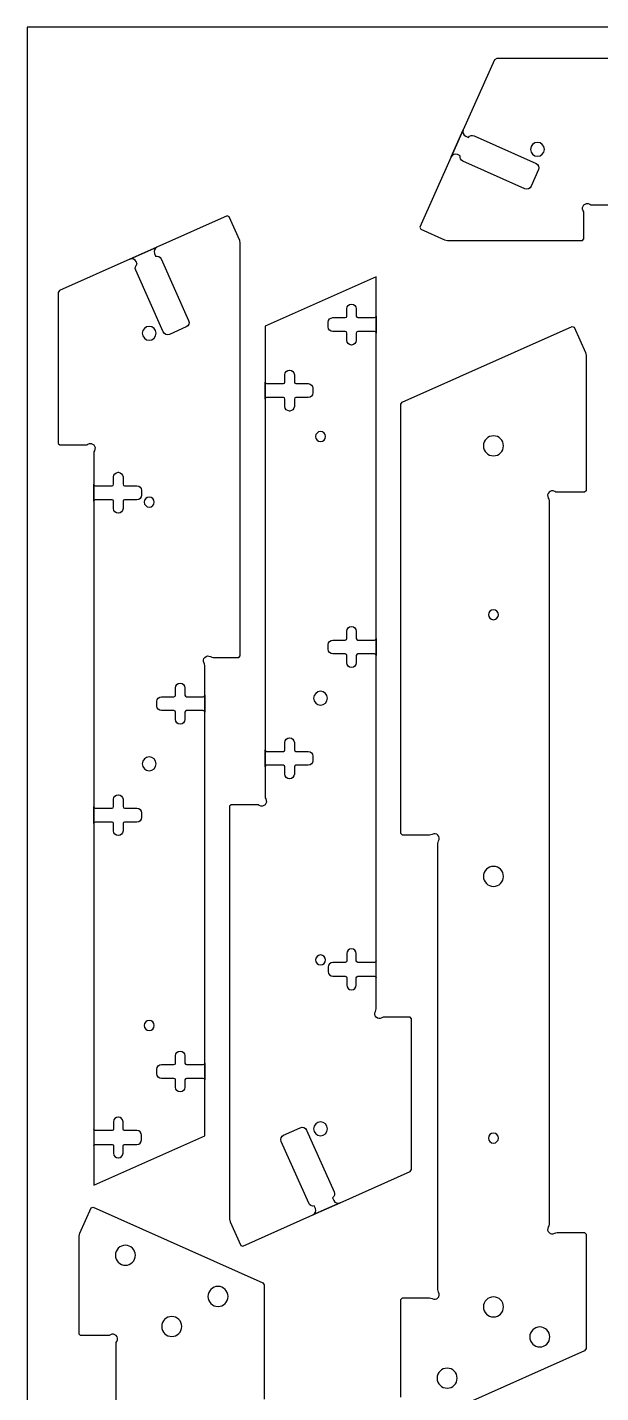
# Model space of a CAD drawing. Extents: x 150 to 6088, y 37 to 2750.
# Drawn here: x 1700 to 2071, y 1815 to 2700 of the extents above; entities that cross this region are included whole.
import ezdxf

# ---------------------------------------------------------------- set-up
doc = ezdxf.new("R2010")
doc.units = 0
for name, color, linetype in [('00_Layout', 7, 'CONTINUOUS'), ('02_Counture_outer_24_mm', 7, 'CONTINUOUS'), ('02_Drill_24_mm', 7, 'CONTINUOUS'), ('02_Drill_9_mm', 7, 'CONTINUOUS'), ('02_Drill_milling_24_mm', 7, 'CONTINUOUS'), ('02_Pocket_18_mm', 7, 'CONTINUOUS'), ('02_Pocket_20_mm', 7, 'CONTINUOUS')]:
    doc.layers.add(name, color=color, linetype=linetype)

msp = doc.modelspace()

# ---------------------------------------------------------------- linework, layer by layer
at = {"layer": '00_Layout', "color": 7}
for p, q in [((2949.993509, 2699.994087), (1699.996239, 2699.994087)), ((1699.996239, 2699.994087), (1699.996239, 200.007103))]:
    msp.add_line(p, q, dxfattribs=at)
at = {"layer": '02_Counture_outer_24_mm', "color": 5}
for p, q in [((2002.689608, 2678.949032), (1982.433152, 2633.454026)), ((2004.097188, 2679.861842), (2002.689608, 2678.949032)), ((2281.864105, 2679.861842), (2004.097188, 2679.861842)), ((1982.433152, 2633.454026), (1974.625314, 2615.912189)), ((1974.625314, 2615.912189), (1954.368885, 2570.417184)), ((2065.904249, 2584.862821), (2085.56976, 2584.863403)), ((1829.426953, 2577.722314), (1783.929302, 2557.465866)), ((1830.747221, 2577.216961), (1829.426953, 2577.722314)), ((1837.573456, 2561.879107), (1830.747221, 2577.216961)), ((2060.569732, 2562.863354), (2060.569864, 2579.527113)), ((1954.368885, 2570.417184), (1954.876884, 2569.096916)), ((1954.876884, 2569.096916), (1970.212074, 2562.268043)), ((1837.980914, 2559.966173), (1837.573456, 2561.879107)), ((1837.980914, 2292.523267), (1837.980914, 2559.966173)), ((1970.212074, 2562.268043), (1972.125007, 2561.863232)), ((1972.125007, 2561.863232), (2059.569609, 2561.863232)), ((2059.569609, 2561.863232), (2060.569732, 2562.863354)), ((1766.390111, 2549.658029), (1720.895106, 2529.401565)), ((1783.929302, 2557.465866), (1766.390111, 2549.658029)), ((1925.981404, 2538.262952), (1853.980233, 2506.208743)), ((1925.981404, 2512.765104), (1925.981404, 2538.262952)), ((1720.895106, 2529.401565), (1719.982295, 2527.993985)), ((1719.982295, 2527.993985), (1719.982295, 2430.225364)), ((1853.980233, 2506.208743), (1853.980233, 2469.966197)), ((1925.981404, 2501.763753), (1925.981404, 2512.765104)), ((1942.89274, 2457.06919), (2052.932683, 2506.061979)), ((2052.932683, 2506.061979), (2054.252951, 2505.55398)), ((2054.252951, 2505.55398), (2061.573956, 2489.110162)), ((1925.981404, 2303.763246), (1925.981404, 2501.763753)), ((2061.573956, 2489.110162), (2061.978767, 2487.197228)), ((2061.978767, 2487.197228), (2061.978767, 2399.540961)), ((1853.980233, 2469.966197), (1853.980233, 2458.967492)), ((1853.980233, 2458.967492), (1853.980233, 2231.521569)), ((1941.979929, 2455.661609), (1942.89274, 2457.06919)), ((1941.979929, 2177.243819), (1941.979929, 2455.661609)), ((1719.982295, 2430.225364), (1720.982418, 2429.227887)), ((1720.982418, 2429.227887), (1737.646105, 2429.227887)), ((1742.981945, 2423.892099), (1742.981945, 2403.728009)), ((1742.981945, 2403.728009), (1742.981945, 2392.726658)), ((2061.978767, 2399.540961), (2060.98129, 2398.540838)), ((1742.981945, 2392.726658), (1742.981945, 2194.728797)), ((2037.980317, 2393.205897), (2037.980317, 1923.878417)), ((2060.98129, 2398.540838), (2043.315099, 2398.540838)), ((1925.981404, 2292.76454), (1925.981404, 2303.763246)), ((1925.981404, 2094.764033), (1925.981404, 2292.76454)), ((1814.980206, 2266.970473), (1814.980206, 2286.189579)), ((1820.314591, 2291.524018), (1836.980791, 2291.523144)), ((1836.980791, 2291.523144), (1837.980914, 2292.523267)), ((1814.980206, 2255.971768), (1814.980206, 2266.970473)), ((1814.980206, 2028.525845), (1814.980206, 2255.971768)), ((1853.980233, 2231.521569), (1853.980233, 2220.520218)), ((1853.980233, 2220.520218), (1853.980233, 2201.303202)), ((1831.980177, 2195.966938), (1830.980054, 2194.966815)), ((1848.646245, 2195.966938), (1831.980177, 2195.966938)), ((1854.427246, 2199.713668), (1854.427643, 2199.713165)), ((1742.981945, 2194.728797), (1742.981945, 2183.727446)), ((1830.980054, 2194.966815), (1830.980054, 1927.523917)), ((1742.981945, 2183.727446), (1742.981945, 1985.726938)), ((1942.980052, 2176.243696), (1941.979929, 2177.243819)), ((1960.64582, 2176.243696), (1942.980052, 2176.243696)), ((1962.234507, 2176.690999), (1962.234507, 2176.690999)), ((1965.980999, 1881.582296), (1965.980999, 2170.910898)), ((1925.981404, 2083.765328), (1925.981404, 2094.764033)), ((1925.981272, 2063.599333), (1925.981404, 2083.765328)), ((1947.98146, 2058.264842), (1931.315657, 2058.264895)), ((1948.981583, 2057.264719), (1947.98146, 2058.264842)), ((1948.981583, 1959.496098), (1948.981583, 2057.264719)), ((1814.980206, 2017.524494), (1814.980206, 2028.525845)), ((1814.980206, 1981.284594), (1814.980206, 2017.524494)), ((1742.981945, 1985.726938), (1742.981945, 1974.728233)), ((1742.981945, 1949.227747), (1814.980206, 1981.284594)), ((1742.981945, 1974.728233), (1742.981945, 1949.227747)), ((1902.571121, 1937.834708), (1948.068773, 1958.088518)), ((1948.068773, 1958.088518), (1948.981583, 1959.496098)), ((1733.941682, 1918.148718), (1741.262687, 1934.592537)), ((1741.262687, 1934.592537), (1742.582955, 1935.09789)), ((1742.582955, 1935.09789), (1852.622924, 1886.105101)), ((1839.53666, 1909.767769), (1885.03193, 1930.024225)), ((1885.03193, 1930.024225), (1902.571121, 1937.834708)), ((1830.980054, 1927.523917), (1831.387512, 1925.610984)), ((1831.387512, 1925.610984), (1838.216393, 1910.275767)), ((1733.53687, 1916.233139), (1733.941682, 1918.148718)), ((1733.53687, 1852.817944), (1733.53687, 1916.233139)), ((2043.315099, 1918.543635), (2060.98129, 1918.543635)), ((2060.98129, 1918.543635), (2061.978767, 1917.543062)), ((2061.978767, 1917.543062), (2061.978767, 1843.36464)), ((1838.216393, 1910.275767), (1839.53666, 1909.767769)), ((1852.622924, 1886.105101), (1853.535734, 1884.700166)), ((1853.535734, 1884.700166), (1853.535734, 1810.519098)), ((1941.979929, 1875.246862), (1942.980052, 1876.247435)), ((1941.979929, 1811.829021), (1941.979929, 1875.246862)), ((1942.980052, 1876.247435), (1960.646217, 1876.247435)), ((1734.536993, 1851.817821), (1733.53687, 1852.817944)), ((1752.20067, 1851.817821), (1734.536993, 1851.817821)), ((1757.535055, 1377.152119), (1757.535055, 1846.482086)), ((2061.065957, 1841.957509), (1951.02866, 1792.96472)), ((2061.978767, 1843.36464), (2061.065957, 1841.957509))]:
    msp.add_line(p, q, dxfattribs=at)
for points in [[(2060.123381, 2581.116488), (2058.456245, 2583.847905), (2061.584248, 2586.975953), (2064.315694, 2585.308881)], [(2064.315694, 2585.308881), (2064.794272, 2585.016771), (2065.344101, 2584.862228), (2065.904249, 2584.862821)], [(2060.569864, 2579.527113), (2060.569996, 2580.088115), (2060.41548, 2580.637926), (2060.123381, 2581.116488)], [(1737.646105, 2429.227887), (1738.207126, 2429.227887), (1738.757061, 2429.381768), (1739.235718, 2429.67392)], [(1739.235718, 2429.67392), (1741.967165, 2431.341004), (1745.095168, 2428.212947), (1743.428032, 2425.481527)], [(1743.428032, 2425.481527), (1743.135906, 2425.002924), (1742.98139, 2424.453068), (1742.981945, 2423.892099)], [(2041.726015, 2398.98748), (2038.994569, 2400.654563), (2035.866566, 2397.526507), (2037.533702, 2394.795087)], [(2043.315099, 2398.540838), (2042.754422, 2398.540838), (2042.204593, 2398.695381), (2041.726015, 2398.98748)], [(2037.533702, 2394.795087), (2037.825827, 2394.316483), (2037.980344, 2393.766601), (2037.980317, 2393.205897)], [(1814.533854, 2287.778558), (1812.866718, 2290.509978), (1815.994722, 2293.638034), (1818.726168, 2291.970951)], [(1814.980206, 2286.189579), (1814.980206, 2286.750098), (1814.82598, 2287.299954), (1814.533854, 2287.778558)], [(1818.726168, 2291.970951), (1819.204745, 2291.678825), (1819.754575, 2291.524282), (1820.314591, 2291.524018)], [(1850.235329, 2195.520772), (1849.756752, 2195.812898), (1849.206922, 2195.967441), (1848.646245, 2195.966938)], [(1854.427643, 2199.713165), (1856.094779, 2196.981745), (1852.966775, 2193.853689), (1850.235329, 2195.520772)], [(1853.980233, 2201.303202), (1853.980233, 2200.742128), (1854.13512, 2200.192272), (1854.427246, 2199.713668)], [(1966.427482, 2172.499294), (1968.094698, 2175.230212), (1964.966059, 2178.358744), (1962.234507, 2176.690999)], [(1962.234507, 2176.690999), (1961.75593, 2176.398874), (1961.2061, 2176.244331), (1960.64582, 2176.243696)], [(1965.980999, 2170.910898), (1965.981052, 2171.471602), (1966.135674, 2172.021431), (1966.427482, 2172.499294)], [(1925.534524, 2062.010699), (1925.826649, 2062.489302), (1925.981166, 2063.039158), (1925.981272, 2063.599333)], [(1929.726837, 2057.818305), (1926.995391, 2056.151222), (1923.867388, 2059.279278), (1925.534524, 2062.010699)], [(1931.315657, 2058.264895), (1930.755244, 2058.264947), (1930.205415, 2058.110405), (1929.726837, 2057.818305)], [(2037.533702, 1922.289386), (2035.866513, 1919.557966), (2038.994542, 1916.42983), (2041.726015, 1918.096966)], [(2037.980317, 1923.878417), (2037.980317, 1923.317766), (2037.825801, 1922.767937), (2037.533702, 1922.289386)], [(2041.726015, 1918.096966), (2042.204593, 1918.389092), (2042.754422, 1918.543635), (2043.315099, 1918.543635)], [(1962.235301, 1875.800793), (1964.966747, 1874.13371), (1968.09475, 1877.261766), (1966.427747, 1879.993186)], [(1966.427747, 1879.993186), (1966.1357, 1880.471737), (1965.981078, 1881.02154), (1965.980999, 1881.582296)], [(1960.646217, 1876.247435), (1961.206894, 1876.247435), (1961.756723, 1876.092892), (1962.235301, 1875.800793)], [(1753.789886, 1852.263934), (1753.311309, 1851.971808), (1752.76148, 1851.817265), (1752.20067, 1851.817821)], [(1757.982465, 1848.071541), (1759.650077, 1850.803146), (1756.521439, 1853.931678), (1753.789886, 1852.263934)], [(1757.535055, 1846.482086), (1757.535055, 1847.043187), (1757.690286, 1847.59299), (1757.982465, 1848.071541)]]:
    msp.add_open_spline(points, degree=3, dxfattribs=at)
at = {"layer": '02_Drill_24_mm', "color": 1}
for p, q in [((1893.23135, 2434.664507), (1893.23135, 2434.664507)), ((1782.23121, 2392.163123), (1782.23121, 2392.163123)), ((1893.23135, 2095.327991), (1893.23135, 2095.327991)), ((1782.23121, 2052.826608), (1782.23121, 2052.826608))]:
    msp.add_line(p, q, dxfattribs=at)
for points in [[(1889.981348, 2437.912238), (1888.187308, 2437.912238), (1886.732599, 2436.458546), (1886.731345, 2434.664507)], [(1886.731345, 2434.664507), (1886.732599, 2432.870468), (1888.187308, 2431.416776), (1889.981348, 2431.416776)], [(1893.23135, 2434.664507), (1893.230096, 2436.458546), (1891.775388, 2437.912238), (1889.981348, 2437.912238)], [(1889.981348, 2431.416776), (1891.775388, 2431.416776), (1893.230096, 2432.870468), (1893.23135, 2434.664507)], [(1778.981208, 2395.410854), (1777.187168, 2395.410854), (1775.732459, 2393.957163), (1775.731205, 2392.163123)], [(1775.731205, 2392.163123), (1775.732459, 2390.369084), (1777.187168, 2388.915392), (1778.981208, 2388.915392)], [(1782.23121, 2392.163123), (1782.229956, 2393.957163), (1780.775248, 2395.410854), (1778.981208, 2395.410854)], [(1778.981208, 2388.915392), (1780.775248, 2388.915392), (1782.229956, 2390.369084), (1782.23121, 2392.163123)], [(1889.981348, 2098.575722), (1888.187308, 2098.575722), (1886.732599, 2097.122031), (1886.731345, 2095.327991)], [(1893.23135, 2095.327991), (1893.230096, 2097.122031), (1891.775388, 2098.575722), (1889.981348, 2098.575722)], [(1886.731345, 2095.327991), (1886.732599, 2093.533952), (1888.187308, 2092.08026), (1889.981348, 2092.08026)], [(1889.981348, 2092.08026), (1891.775388, 2092.08026), (1893.230096, 2093.533952), (1893.23135, 2095.327991)], [(1778.981208, 2056.074339), (1777.187168, 2056.074339), (1775.732459, 2054.620647), (1775.731205, 2052.826608)], [(1782.23121, 2052.826608), (1782.229956, 2054.620647), (1780.775248, 2056.074339), (1778.981208, 2056.074339)], [(1775.731205, 2052.826608), (1775.732459, 2051.032568), (1777.187168, 2049.578877), (1778.981208, 2049.578877)], [(1778.981208, 2049.578877), (1780.775248, 2049.578877), (1782.229956, 2051.032568), (1782.23121, 2052.826608)]]:
    msp.add_open_spline(points, degree=3, dxfattribs=at)
at = {"layer": '02_Drill_9_mm', "color": 6}
for p, q in [((2005.231057, 2319.181779), (2005.231057, 2319.181779)), ((2005.231057, 1979.845264), (2005.231057, 1979.845264))]:
    msp.add_line(p, q, dxfattribs=at)
for points in [[(2001.981055, 2322.42951), (2000.187015, 2322.42951), (1998.732306, 2320.975819), (1998.731053, 2319.181779)], [(2005.231057, 2319.181779), (2005.229803, 2320.975819), (2003.775095, 2322.42951), (2001.981055, 2322.42951)], [(1998.731053, 2319.181779), (1998.732306, 2317.38774), (2000.187015, 2315.934048), (2001.981055, 2315.934048)], [(2001.981055, 2315.934048), (2003.775095, 2315.934048), (2005.229803, 2317.38774), (2005.231057, 2319.181779)], [(2001.981055, 1983.092995), (2000.187015, 1983.092995), (1998.732306, 1981.639303), (1998.731053, 1979.845264)], [(2005.231057, 1979.845264), (2005.229803, 1981.639303), (2003.775095, 1983.092995), (2001.981055, 1983.092995)], [(1998.731053, 1979.845264), (1998.732306, 1978.051224), (2000.187015, 1976.597533), (2001.981055, 1976.597533)], [(2001.981055, 1976.597533), (2003.775095, 1976.597533), (2005.229803, 1978.051224), (2005.231057, 1979.845264)]]:
    msp.add_open_spline(points, degree=3, dxfattribs=at)
at = {"layer": '02_Drill_milling_24_mm', "color": 6}
for p, q in [((2034.965397, 2620.862162), (2034.965397, 2620.862162)), ((1783.481364, 2501.626514), (1783.481364, 2501.626514)), ((2008.480927, 2428.64517), (2008.480927, 2428.64517)), ((1894.481239, 2264.996236), (1894.481239, 2264.996236)), ((1783.481364, 2222.494879), (1783.481364, 2222.494879)), ((2008.480927, 2149.513535), (2008.480927, 2149.513535)), ((1894.481239, 1985.864601), (1894.481239, 1985.864601)), ((1770.035532, 1903.877601), (1770.035532, 1903.877601)), ((1830.035494, 1877.16395), (1830.035494, 1877.16395)), ((2008.480927, 1870.381873), (2008.480927, 1870.381873)), ((1800.035513, 1857.681769), (1800.035513, 1857.681769)), ((2038.480908, 1850.899692), (2038.480908, 1850.899692)), ((1978.480947, 1824.186041), (1978.480947, 1824.186041))]:
    msp.add_line(p, q, dxfattribs=at)
for points in [[(2030.465373, 2625.3591), (2027.981283, 2625.3591), (2025.967053, 2623.346251), (2025.96535, 2620.862162)], [(2025.96535, 2620.862162), (2025.967053, 2618.378074), (2027.981283, 2616.365225), (2030.465373, 2616.365225)], [(2034.965397, 2620.862162), (2034.963693, 2623.346251), (2032.949463, 2625.3591), (2030.465373, 2625.3591)], [(2030.465373, 2616.365225), (2032.949463, 2616.365225), (2034.963693, 2618.378074), (2034.965397, 2620.862162)], [(1778.98134, 2506.123451), (1776.49725, 2506.123451), (1774.48302, 2504.110602), (1774.481316, 2501.626514)], [(1783.481364, 2501.626514), (1783.47966, 2504.110602), (1781.46543, 2506.123451), (1778.98134, 2506.123451)], [(1774.481316, 2501.626514), (1774.48302, 2499.142425), (1776.49725, 2497.129576), (1778.98134, 2497.129576)], [(1778.98134, 2497.129576), (1781.46543, 2497.129576), (1783.47966, 2499.142425), (1783.481364, 2501.626514)], [(2001.980923, 2435.140632), (1998.392842, 2435.140632), (1995.483426, 2432.233248), (1995.480918, 2428.64517)], [(2008.480927, 2428.64517), (2008.47842, 2432.233248), (2005.569003, 2435.140632), (2001.980923, 2435.140632)], [(1995.480918, 2428.64517), (1995.483426, 2425.057091), (1998.392842, 2422.149708), (2001.980923, 2422.149708)], [(2001.980923, 2422.149708), (2005.569003, 2422.149708), (2008.47842, 2425.057091), (2008.480927, 2428.64517)], [(1889.981215, 2269.493173), (1887.497126, 2269.493173), (1885.482896, 2267.480325), (1885.481192, 2264.996236)], [(1894.481239, 2264.996236), (1894.479535, 2267.480325), (1892.465305, 2269.493173), (1889.981215, 2269.493173)], [(1885.481192, 2264.996236), (1885.482896, 2262.512147), (1887.497126, 2260.499299), (1889.981215, 2260.499299)], [(1889.981215, 2260.499299), (1892.465305, 2260.499299), (1894.479535, 2262.512147), (1894.481239, 2264.996236)], [(1778.98134, 2226.991816), (1776.49725, 2226.991816), (1774.48302, 2224.978967), (1774.481316, 2222.494879)], [(1774.481316, 2222.494879), (1774.48302, 2220.01079), (1776.49725, 2217.997941), (1778.98134, 2217.997941)], [(1783.481364, 2222.494879), (1783.47966, 2224.978967), (1781.46543, 2226.991816), (1778.98134, 2226.991816)], [(1778.98134, 2217.997941), (1781.46543, 2217.997941), (1783.47966, 2220.01079), (1783.481364, 2222.494879)], [(2001.980923, 2156.008997), (1998.392842, 2156.008997), (1995.483426, 2153.101613), (1995.480918, 2149.513535)], [(2008.480927, 2149.513535), (2008.47842, 2153.101613), (2005.569003, 2156.008997), (2001.980923, 2156.008997)], [(1995.480918, 2149.513535), (1995.483426, 2145.925456), (1998.392842, 2143.018073), (2001.980923, 2143.018073)], [(2001.980923, 2143.018073), (2005.569003, 2143.018073), (2008.47842, 2145.925456), (2008.480927, 2149.513535)], [(1889.981215, 1990.361538), (1887.497126, 1990.361538), (1885.482896, 1988.348689), (1885.481192, 1985.864601)], [(1885.481192, 1985.864601), (1885.482896, 1983.380512), (1887.497126, 1981.367664), (1889.981215, 1981.367664)], [(1894.481239, 1985.864601), (1894.479535, 1988.348689), (1892.465305, 1990.361538), (1889.981215, 1990.361538)], [(1889.981215, 1981.367664), (1892.465305, 1981.367664), (1894.479535, 1983.380512), (1894.481239, 1985.864601)], [(1763.53566, 1910.338906), (1759.960913, 1910.338906), (1757.057061, 1907.452284), (1757.035788, 1903.877601)], [(1757.035788, 1903.877601), (1757.057061, 1900.302918), (1759.960913, 1897.416296), (1763.53566, 1897.416296)], [(1770.035532, 1903.877601), (1770.014259, 1907.452284), (1767.110407, 1910.338906), (1763.53566, 1910.338906)], [(1763.53566, 1897.416296), (1767.110407, 1897.416296), (1770.014259, 1900.302918), (1770.035532, 1903.877601)], [(1823.535489, 1883.659411), (1819.947409, 1883.659411), (1817.037992, 1880.752028), (1817.035484, 1877.16395)], [(1817.035484, 1877.16395), (1817.037992, 1873.575871), (1819.947409, 1870.668488), (1823.535489, 1870.668488)], [(1830.035494, 1877.16395), (1830.032986, 1880.752028), (1827.123569, 1883.659411), (1823.535489, 1883.659411)], [(1823.535489, 1870.668488), (1827.123569, 1870.668488), (1830.032986, 1873.575871), (1830.035494, 1877.16395)], [(2001.980923, 1876.877335), (1998.392842, 1876.877335), (1995.483426, 1873.969952), (1995.480918, 1870.381873)], [(2008.480927, 1870.381873), (2008.47842, 1873.969952), (2005.569003, 1876.877335), (2001.980923, 1876.877335)], [(1995.480918, 1870.381873), (1995.483426, 1866.793795), (1998.392842, 1863.886412), (2001.980923, 1863.886412)], [(2001.980923, 1863.886412), (2005.569003, 1863.886412), (2008.47842, 1866.793795), (2008.480927, 1870.381873)], [(1793.535508, 1864.17723), (1789.947428, 1864.17723), (1787.038011, 1861.269847), (1787.035504, 1857.681769)], [(1800.035513, 1857.681769), (1800.033005, 1861.269847), (1797.123589, 1864.17723), (1793.535508, 1864.17723)], [(1787.035504, 1857.681769), (1787.038011, 1854.09369), (1789.947428, 1851.186307), (1793.535508, 1851.186307)], [(1793.535508, 1851.186307), (1797.123589, 1851.186307), (1800.033005, 1854.09369), (1800.035513, 1857.681769)], [(2031.980903, 1857.395154), (2028.392823, 1857.395154), (2025.483406, 1854.487771), (2025.480899, 1850.899692)], [(2025.480899, 1850.899692), (2025.483406, 1847.311614), (2028.392823, 1844.404231), (2031.980903, 1844.404231)], [(2038.480908, 1850.899692), (2038.4784, 1854.487771), (2035.568984, 1857.395154), (2031.980903, 1857.395154)], [(2031.980903, 1844.404231), (2035.568984, 1844.404231), (2038.4784, 1847.311614), (2038.480908, 1850.899692)], [(1971.981074, 1830.646429), (1968.406684, 1830.646429), (1965.50298, 1827.760365), (1965.481202, 1824.186041)], [(1965.481202, 1824.186041), (1965.50298, 1820.611718), (1968.406684, 1817.725653), (1971.981074, 1817.725653)], [(1978.480947, 1824.186041), (1978.459168, 1827.760365), (1975.555465, 1830.646429), (1971.981074, 1830.646429)], [(1971.981074, 1817.725653), (1975.555465, 1817.725653), (1978.459168, 1820.611718), (1978.480947, 1824.186041)]]:
    msp.add_open_spline(points, degree=3, dxfattribs=at)
at = {"layer": '02_Pocket_18_mm', "color": 4}
for p, q in [((1906.98079, 2512.764522), (1906.98079, 2517.514153)), ((1909.981291, 2520.513966), (1910.080245, 2520.513966)), ((1913.080745, 2517.514153), (1913.080745, 2512.764522)), ((1894.980639, 2505.764614), (1894.980639, 2508.764798)), ((1897.980214, 2511.764478), (1905.980799, 2511.764478)), ((1914.080868, 2511.764478), (1914.080868, 2511.763976)), ((1914.080868, 2511.763976), (1924.981281, 2511.763976)), ((1925.981272, 2512.764019), (1925.981272, 2501.763859)), ((1905.980799, 2502.764431), (1897.980214, 2502.764431)), ((1906.98079, 2497.014757), (1906.98079, 2501.764388)), ((1913.080745, 2501.764388), (1913.080745, 2497.014757)), ((1924.981281, 2502.764431), (1914.080868, 2502.764431)), ((1910.080245, 2494.014574), (1909.981291, 2494.014574)), ((1853.98063, 2458.967545), (1853.98063, 2469.967546)), ((1866.881156, 2469.967546), (1866.881156, 2474.7185)), ((1869.881392, 2477.718101), (1869.981669, 2477.718101)), ((1872.980979, 2474.7185), (1872.980979, 2469.967546)), ((1854.980753, 2468.968111), (1854.980753, 2468.967476)), ((1854.980753, 2468.967476), (1865.881166, 2468.967476)), ((1873.981102, 2468.967476), (1881.98182, 2468.967476)), ((1884.982056, 2465.967981), (1884.982056, 2462.967798)), ((1865.881166, 2459.967614), (1854.980753, 2459.967614)), ((1866.881156, 2454.21794), (1866.881156, 2458.967545)), ((1872.980979, 2458.967545), (1872.980979, 2454.21794)), ((1881.98182, 2459.967614), (1873.981102, 2459.967614)), ((1869.981669, 2451.217519), (1869.881392, 2451.217519)), ((1755.881149, 2403.725945), (1755.881149, 2408.475576)), ((1758.880988, 2411.475601), (1758.981265, 2411.475601)), ((1761.981104, 2408.475576), (1761.981104, 2403.725945)), ((1742.981945, 2392.726102), (1742.981945, 2403.72621)), ((1743.981936, 2402.725876), (1754.881026, 2402.725876)), ((1743.981936, 2402.725584), (1743.981936, 2402.725876)), ((1762.981095, 2402.725876), (1770.980225, 2402.725876)), ((1773.980594, 2399.725957), (1773.980594, 2396.725774)), ((1754.881026, 2393.726146), (1743.981936, 2393.726146)), ((1755.881149, 2387.976472), (1755.881149, 2392.726102)), ((1761.981104, 2392.726102), (1761.981104, 2387.976472)), ((1770.980225, 2393.725881), (1762.981095, 2393.726146)), ((1758.981265, 2384.976473), (1758.880988, 2384.976473)), ((1909.981291, 2311.513271), (1910.080245, 2311.513271)), ((1897.980214, 2302.76262), (1905.980799, 2302.76262)), ((1906.98079, 2303.76269), (1906.98079, 2308.513644)), ((1913.080745, 2308.513644), (1913.080745, 2303.76269)), ((1914.080868, 2302.76262), (1924.981281, 2302.763255)), ((1925.981272, 2303.763325), (1925.981272, 2292.76335)), ((1894.980639, 2296.762941), (1894.980639, 2299.763098)), ((1905.980799, 2293.762758), (1897.980214, 2293.762758)), ((1906.98079, 2288.013057), (1906.98079, 2292.762715)), ((1913.080745, 2292.762715), (1913.080745, 2288.013057)), ((1924.981281, 2293.762758), (1914.080868, 2293.762758)), ((1910.080245, 2285.012662), (1909.981291, 2285.012662)), ((1795.981708, 2266.969388), (1795.981708, 2271.719019)), ((1798.981812, 2274.719652), (1799.082089, 2274.719652)), ((1802.081796, 2271.719019), (1802.081796, 2266.969388)), ((1814.980999, 2266.969388), (1814.980999, 2255.969281)), ((1783.98169, 2259.969931), (1783.98169, 2262.968818)), ((1786.981132, 2265.969318), (1794.981585, 2265.969318)), ((1803.081787, 2265.969318), (1813.980876, 2265.969318)), ((1794.981585, 2256.969351), (1786.981132, 2256.969351)), ((1795.981708, 2251.218327), (1795.981708, 2255.969281)), ((1802.081796, 2255.969281), (1802.081796, 2251.218327)), ((1813.980876, 2256.969351), (1803.081787, 2256.969351)), ((1813.980876, 2256.96861), (1813.980876, 2256.969351)), ((1799.082089, 2248.218937), (1798.981812, 2248.218937)), ((1853.98063, 2220.519795), (1853.98063, 2231.520008)), ((1866.881156, 2231.520008), (1866.881156, 2236.269613)), ((1869.881392, 2239.269796), (1869.981669, 2239.269796)), ((1872.980979, 2236.269613), (1872.980979, 2231.520008)), ((1854.980753, 2230.519938), (1865.881166, 2230.519938)), ((1854.980753, 2230.519515), (1854.980753, 2230.519938)), ((1873.981102, 2230.519938), (1881.98182, 2230.519938)), ((1884.982056, 2227.519755), (1884.982056, 2224.519572)), ((1865.881166, 2221.519838), (1854.980753, 2221.519838)), ((1866.881156, 2215.770164), (1866.881156, 2220.519795)), ((1872.980979, 2220.519795), (1872.980979, 2215.770164)), ((1881.98182, 2221.519838), (1873.981102, 2221.519838)), ((1869.981669, 2212.770298), (1869.881392, 2212.770298)), ((1755.881149, 2194.726786), (1755.881149, 2199.47639)), ((1758.880988, 2202.476256), (1758.981265, 2202.476256)), ((1761.981104, 2199.47639), (1761.981104, 2194.726786)), ((1742.981945, 2183.726573), (1742.981945, 2194.726786)), ((1743.981936, 2193.726716), (1754.881026, 2193.726716)), ((1743.981936, 2193.726266), (1743.981936, 2193.726716)), ((1762.981095, 2193.726716), (1770.980225, 2193.726716)), ((1773.980594, 2190.726983), (1773.980594, 2187.726799)), ((1754.881026, 2184.726616), (1743.981936, 2184.726616)), ((1755.881149, 2178.976942), (1755.881149, 2183.726573)), ((1761.981104, 2183.726573), (1761.981104, 2178.976942)), ((1770.980225, 2184.726616), (1762.981095, 2184.726616)), ((1758.981265, 2175.976758), (1758.880988, 2175.976758)), ((1906.98079, 2099.514908), (1906.98079, 2094.763954)), ((1910.080245, 2102.51435), (1909.981291, 2102.51435)), ((1913.080745, 2094.763954), (1913.080745, 2099.514908)), ((1894.980639, 2090.764547), (1894.980639, 2087.764364)), ((1905.980799, 2093.763884), (1897.980214, 2093.763884)), ((1924.981281, 2093.763884), (1914.080868, 2093.763884)), ((1925.981272, 2083.764587), (1925.981272, 2094.763954)), ((1897.980214, 2084.76389), (1905.980799, 2084.76389)), ((1906.98079, 2083.76382), (1906.98079, 2079.014189)), ((1913.080745, 2079.014189), (1913.080745, 2083.76382)), ((1914.080868, 2084.76389), (1924.981281, 2084.76389)), ((1909.981291, 2076.013635), (1910.080245, 2076.013635)), ((1798.981812, 2036.274654), (1799.082089, 2036.274654)), ((1786.981132, 2027.525114), (1794.981585, 2027.525114)), ((1795.981708, 2028.525158), (1795.981708, 2033.274788)), ((1802.081796, 2033.274788), (1802.081796, 2028.525158)), ((1803.081787, 2027.525114), (1813.980876, 2027.525114)), ((1814.980999, 2028.525158), (1814.980999, 2017.525076)), ((1783.98169, 2021.525171), (1783.98169, 2024.525354)), ((1794.981585, 2018.525252), (1786.981132, 2018.52512)), ((1813.980876, 2018.525252), (1803.081787, 2018.525252)), ((1813.980876, 2018.525676), (1813.980876, 2018.525252)), ((1795.981708, 2012.775551), (1795.981708, 2017.525182)), ((1799.082089, 2009.775395), (1798.981812, 2009.775395)), ((1802.081796, 2017.525182), (1802.081796, 2012.775551)), ((1758.981265, 1993.476991), (1758.880988, 1993.476991)), ((1742.981945, 1985.726965), (1742.981945, 1985.726356)), ((1742.981945, 1985.726356), (1742.981945, 1974.727625)), ((1754.881026, 1984.727636), (1743.981936, 1984.727636)), ((1755.881149, 1990.477337), (1755.881149, 1985.726383)), ((1761.981104, 1985.726356), (1761.981104, 1990.477337)), ((1770.980225, 1984.727636), (1762.981095, 1984.727636)), ((1743.981936, 1975.727695), (1754.881026, 1975.727695)), ((1755.881149, 1974.727625), (1755.881149, 1969.977994)), ((1761.981104, 1969.977994), (1761.981104, 1974.727625)), ((1762.981095, 1975.727695), (1770.980225, 1975.727695)), ((1773.980594, 1978.727878), (1773.980594, 1981.728061)), ((1758.880988, 1966.977678), (1758.981265, 1966.977678))]:
    msp.add_line(p, q, dxfattribs=at)
for points in [[(1906.98079, 2517.514153), (1906.98079, 2519.170864), (1908.323997, 2520.514018), (1909.981291, 2520.513966)], [(1910.080245, 2520.513966), (1911.737697, 2520.513886), (1913.080745, 2519.170758), (1913.080745, 2517.514153)], [(1894.980639, 2508.764798), (1894.980639, 2510.421271), (1896.323687, 2511.764399), (1897.980214, 2511.764478)], [(1897.980214, 2502.764431), (1896.323687, 2502.764564), (1894.980639, 2504.107691), (1894.980639, 2505.764614)], [(1905.980799, 2511.764478), (1906.532904, 2511.764478), (1906.980525, 2512.211729), (1906.98079, 2512.764522)], [(1913.080745, 2512.764522), (1913.080745, 2512.21165), (1913.528949, 2511.763896), (1914.080868, 2511.764478)], [(1924.981281, 2511.763976), (1925.533518, 2511.763976), (1925.981139, 2512.211226), (1925.981272, 2512.764019)], [(1906.98079, 2501.764388), (1906.98079, 2502.316731), (1906.532904, 2502.764405), (1905.980799, 2502.764431)], [(1909.981291, 2494.014574), (1908.323997, 2494.014468), (1906.98079, 2495.357622), (1906.98079, 2497.014757)], [(1913.080745, 2497.014757), (1913.080745, 2495.357728), (1911.737697, 2494.0146), (1910.080245, 2494.014574)], [(1914.080868, 2502.764431), (1913.528949, 2502.764564), (1913.081142, 2502.31681), (1913.080745, 2501.764388)], [(1925.981272, 2501.763859), (1925.981139, 2502.316731), (1925.533518, 2502.764405), (1924.981281, 2502.764431)], [(1853.98063, 2469.967546), (1853.98063, 2469.41642), (1854.428833, 2468.968667), (1854.980753, 2468.968111)], [(1865.881166, 2468.967476), (1866.433403, 2468.967476), (1866.881024, 2469.415865), (1866.881156, 2469.967546)], [(1866.881156, 2474.7185), (1866.881024, 2476.375), (1868.224231, 2477.718154), (1869.881392, 2477.718101)], [(1869.981669, 2477.718101), (1871.637931, 2477.718022), (1872.980979, 2476.374894), (1872.980979, 2474.7185)], [(1872.980979, 2469.967546), (1872.980979, 2469.415785), (1873.429315, 2468.968032), (1873.981102, 2468.967476)], [(1881.98182, 2468.967476), (1883.638717, 2468.967529), (1884.981924, 2467.624375), (1884.982056, 2465.967981)], [(1884.982056, 2462.967798), (1884.981924, 2461.310584), (1883.638717, 2459.967429), (1881.98182, 2459.967614)], [(1854.980753, 2459.967614), (1854.428833, 2459.967562), (1853.981027, 2459.519808), (1853.98063, 2458.967545)], [(1866.881156, 2458.967545), (1866.881024, 2459.519729), (1866.433403, 2459.967403), (1865.881166, 2459.967614)], [(1869.881392, 2451.217519), (1868.224231, 2451.217466), (1866.881024, 2452.56062), (1866.881156, 2454.21794)], [(1872.980979, 2454.21794), (1872.980979, 2452.560726), (1871.637931, 2451.217598), (1869.981669, 2451.217519)], [(1873.981102, 2459.967614), (1873.429315, 2459.967562), (1872.981509, 2459.519808), (1872.980979, 2458.967545)], [(1755.881149, 2408.475576), (1755.881149, 2410.132394), (1757.224197, 2411.475521), (1758.880988, 2411.475601)], [(1758.981265, 2411.475601), (1760.637897, 2411.475654), (1761.981104, 2410.132499), (1761.981104, 2408.475576)], [(1742.981945, 2403.72621), (1742.981945, 2403.173073), (1743.429037, 2402.725399), (1743.981936, 2402.725584)], [(1754.881026, 2402.725876), (1755.433607, 2402.725876), (1755.881413, 2403.173285), (1755.881149, 2403.725945)], [(1761.981104, 2403.725945), (1761.981104, 2403.173364), (1762.428328, 2402.72569), (1762.981095, 2402.725876)], [(1770.980225, 2402.725876), (1772.637386, 2402.725928), (1773.980594, 2401.382774), (1773.980594, 2399.725957)], [(1743.981936, 2393.726146), (1743.429037, 2393.726358), (1742.981416, 2393.278684), (1742.981945, 2392.726102)], [(1755.881149, 2392.726102), (1755.881149, 2393.278763), (1755.433607, 2393.726516), (1754.881026, 2393.726146)], [(1762.981095, 2393.726146), (1762.428328, 2393.726358), (1761.980707, 2393.278684), (1761.981104, 2392.726102)], [(1773.980594, 2396.725774), (1773.980594, 2395.068983), (1772.637386, 2393.725828), (1770.980225, 2393.725881)], [(1758.880988, 2384.976473), (1757.224197, 2384.976553), (1755.881149, 2386.319681), (1755.881149, 2387.976472)], [(1761.981104, 2387.976472), (1761.981104, 2386.319575), (1760.637897, 2384.976421), (1758.981265, 2384.976473)], [(1906.98079, 2308.513644), (1906.98079, 2310.17017), (1908.323997, 2311.513324), (1909.981291, 2311.513271)], [(1910.080245, 2311.513271), (1911.737697, 2311.513192), (1913.080745, 2310.170064), (1913.080745, 2308.513644)], [(1894.980639, 2299.763098), (1894.980639, 2301.419413), (1896.323687, 2302.762541), (1897.980214, 2302.76262)], [(1905.980799, 2302.76262), (1906.532904, 2302.76262), (1906.980525, 2303.211061), (1906.98079, 2303.76269)], [(1913.080745, 2303.76269), (1913.080745, 2303.210956), (1913.528922, 2302.763202), (1914.080868, 2302.76262)], [(1924.981281, 2302.763255), (1925.533518, 2302.763255), (1925.981139, 2303.211696), (1925.981272, 2303.763325)], [(1897.980214, 2293.762758), (1896.323687, 2293.762732), (1894.980639, 2295.10586), (1894.980639, 2296.762941)], [(1906.98079, 2292.762715), (1906.98079, 2293.314899), (1906.532904, 2293.762573), (1905.980799, 2293.762758)], [(1914.080868, 2293.762758), (1913.528949, 2293.762732), (1913.081142, 2293.314978), (1913.080745, 2292.762715)], [(1925.981272, 2292.76335), (1925.981139, 2293.314899), (1925.533518, 2293.762573), (1924.981281, 2293.762758)], [(1909.981291, 2285.012662), (1908.323997, 2285.012609), (1906.98079, 2286.355764), (1906.98079, 2288.013057)], [(1913.080745, 2288.013057), (1913.080745, 2286.35587), (1911.737697, 2285.012742), (1910.080245, 2285.012662)], [(1794.981585, 2265.969318), (1795.534034, 2265.969583), (1795.981841, 2266.417336), (1795.981708, 2266.969388)], [(1795.981708, 2271.719019), (1795.981841, 2273.376445), (1797.324889, 2274.719573), (1798.981812, 2274.719652)], [(1799.082089, 2274.719652), (1800.738589, 2274.719705), (1802.081796, 2273.376551), (1802.081796, 2271.719019)], [(1802.081796, 2266.969388), (1802.081796, 2266.417416), (1802.528888, 2265.969742), (1803.081787, 2265.969318)], [(1813.980876, 2265.969318), (1814.533458, 2265.969583), (1814.981264, 2266.417336), (1814.980999, 2266.969388)], [(1783.98169, 2262.968818), (1783.98169, 2264.626217), (1785.324897, 2265.969371), (1786.981132, 2265.969318)], [(1786.981132, 2256.969351), (1785.324897, 2256.969298), (1783.98169, 2258.312426), (1783.98169, 2259.969931)], [(1795.981708, 2255.969281), (1795.981841, 2256.521253), (1795.534061, 2256.969007), (1794.981585, 2256.969351)], [(1798.981812, 2248.218937), (1797.324889, 2248.219017), (1795.981841, 2249.562145), (1795.981708, 2251.218327)], [(1802.081796, 2251.218327), (1802.081796, 2249.562039), (1800.738589, 2248.218884), (1799.082089, 2248.218937)], [(1803.081787, 2256.969351), (1802.528888, 2256.969351), (1802.081267, 2256.521147), (1802.081796, 2255.969281)], [(1814.980999, 2255.969281), (1814.980999, 2256.520512), (1814.533484, 2256.968266), (1813.980876, 2256.96861)], [(1853.98063, 2231.520008), (1853.98063, 2230.967083), (1854.428833, 2230.51933), (1854.980753, 2230.519515)], [(1865.881166, 2230.519938), (1866.433403, 2230.519912), (1866.881024, 2230.967586), (1866.881156, 2231.520008)], [(1866.881156, 2236.269613), (1866.881024, 2237.926695), (1868.224231, 2239.269849), (1869.881392, 2239.269796)], [(1869.981669, 2239.269796), (1871.637931, 2239.269717), (1872.980979, 2237.926589), (1872.980979, 2236.269613)], [(1872.980979, 2231.520008), (1872.980979, 2230.967507), (1873.429315, 2230.519753), (1873.981102, 2230.519938)], [(1881.98182, 2230.519938), (1883.638717, 2230.519885), (1884.981924, 2229.176731), (1884.982056, 2227.519755)], [(1884.982056, 2224.519572), (1884.981924, 2222.86294), (1883.638717, 2221.519785), (1881.98182, 2221.519838)], [(1854.980753, 2221.519838), (1854.428833, 2221.519838), (1853.981027, 2221.072614), (1853.98063, 2220.519795)], [(1866.881156, 2220.519795), (1866.881024, 2221.072535), (1866.433403, 2221.520209), (1865.881166, 2221.519838)], [(1869.881392, 2212.770298), (1868.224231, 2212.770245), (1866.881024, 2214.1134), (1866.881156, 2215.770164)], [(1872.980979, 2215.770164), (1872.980979, 2214.113505), (1871.637931, 2212.770378), (1869.981669, 2212.770298)], [(1873.981102, 2221.519838), (1873.429315, 2221.519838), (1872.981509, 2221.072614), (1872.980979, 2220.519795)], [(1755.881149, 2199.47639), (1755.881149, 2201.133049), (1757.224197, 2202.476177), (1758.880988, 2202.476256)], [(1758.981265, 2202.476256), (1760.637897, 2202.476309), (1761.981104, 2201.133155), (1761.981104, 2199.47639)], [(1742.981945, 2194.726786), (1742.981945, 2194.173596), (1743.429037, 2193.725896), (1743.981936, 2193.726266)], [(1754.881026, 2193.726716), (1755.433633, 2193.726716), (1755.881413, 2194.17394), (1755.881149, 2194.726786)], [(1761.981104, 2194.726786), (1761.981104, 2194.174046), (1762.428328, 2193.726346), (1762.981095, 2193.726716)], [(1770.980225, 2193.726716), (1772.637386, 2193.726769), (1773.980594, 2192.383615), (1773.980594, 2190.726983)], [(1773.980594, 2187.726799), (1773.980594, 2186.06985), (1772.637386, 2184.726695), (1770.980225, 2184.726616)], [(1743.981936, 2184.726616), (1743.429037, 2184.726669), (1742.981416, 2184.278995), (1742.981945, 2183.726573)], [(1755.881149, 2183.726573), (1755.881149, 2184.279074), (1755.433607, 2184.726828), (1754.881026, 2184.726616)], [(1758.880988, 2175.976758), (1757.224197, 2175.976838), (1755.881149, 2177.319966), (1755.881149, 2178.976942)], [(1761.981104, 2178.976942), (1761.981104, 2177.31986), (1760.637897, 2175.976705), (1758.981265, 2175.976758)], [(1762.981095, 2184.726616), (1762.428328, 2184.726669), (1761.980707, 2184.278995), (1761.981104, 2183.726573)], [(1909.981291, 2102.51435), (1908.323997, 2102.514403), (1906.98079, 2101.171275), (1906.98079, 2099.514908)], [(1913.080745, 2099.514908), (1913.080745, 2101.171169), (1911.737697, 2102.514271), (1910.080245, 2102.51435)], [(1897.980214, 2093.763884), (1896.323687, 2093.763804), (1894.980639, 2092.420677), (1894.980639, 2090.764547)], [(1906.98079, 2094.763954), (1906.98079, 2094.21214), (1906.532904, 2093.764466), (1905.980799, 2093.763884)], [(1914.080868, 2093.763884), (1913.528949, 2093.763884), (1913.081142, 2094.212061), (1913.080745, 2094.763954)], [(1925.981272, 2094.763954), (1925.981139, 2094.21214), (1925.533518, 2093.764466), (1924.981281, 2093.763884)], [(1894.980639, 2087.764364), (1894.980639, 2086.107097), (1896.323687, 2084.763969), (1897.980214, 2084.76389)], [(1905.980799, 2084.76389), (1906.532904, 2084.76389), (1906.980525, 2084.315845), (1906.98079, 2083.76382)], [(1913.080745, 2083.76382), (1913.080745, 2084.315925), (1913.528949, 2084.763678), (1914.080868, 2084.76389)], [(1924.981281, 2084.76389), (1925.533518, 2084.76389), (1925.981139, 2084.315845), (1925.981272, 2083.764587)], [(1906.98079, 2079.014189), (1906.98079, 2077.35671), (1908.323997, 2076.013582), (1909.981291, 2076.013635)], [(1910.080245, 2076.013635), (1911.737697, 2076.013715), (1913.080745, 2077.356816), (1913.080745, 2079.014189)], [(1795.981708, 2033.274788), (1795.981841, 2034.931473), (1797.324889, 2036.274575), (1798.981812, 2036.274654)], [(1799.082089, 2036.274654), (1800.738589, 2036.274707), (1802.081796, 2034.931579), (1802.081796, 2033.274788)], [(1783.98169, 2024.525354), (1783.98169, 2026.182013), (1785.324897, 2027.525167), (1786.981132, 2027.525114)], [(1794.981585, 2027.525114), (1795.534034, 2027.525114), (1795.981841, 2027.972365), (1795.981708, 2028.525158)], [(1802.081796, 2028.525158), (1802.081796, 2027.972444), (1802.528888, 2027.52477), (1803.081787, 2027.525114)], [(1813.980876, 2027.525114), (1814.533458, 2027.525114), (1814.981264, 2027.972365), (1814.980999, 2028.525158)], [(1786.981132, 2018.52512), (1785.324897, 2018.525067), (1783.98169, 2019.868221), (1783.98169, 2021.525171)], [(1795.981708, 2017.525182), (1795.981841, 2018.07771), (1795.534034, 2018.525464), (1794.981585, 2018.525252)], [(1803.081787, 2018.525252), (1802.528888, 2018.525305), (1802.081267, 2018.077631), (1802.081796, 2017.525182)], [(1814.980999, 2017.525076), (1814.980999, 2018.078134), (1814.533458, 2018.525887), (1813.980876, 2018.525676)], [(1798.981812, 2009.775395), (1797.324889, 2009.7755), (1795.981841, 2011.118602), (1795.981708, 2012.775551)], [(1802.081796, 2012.775551), (1802.081796, 2011.118496), (1800.738589, 2009.775368), (1799.082089, 2009.775395)], [(1758.880988, 1993.476991), (1757.224197, 1993.476911), (1755.881149, 1992.13381), (1755.881149, 1990.477337)], [(1761.981104, 1990.477337), (1761.981104, 1992.133916), (1760.637897, 1993.477044), (1758.981265, 1993.476991)], [(1743.981936, 1984.727636), (1743.429037, 1984.727636), (1742.981416, 1985.174781), (1742.981945, 1985.726965)], [(1755.881149, 1985.726383), (1755.881149, 1985.174701), (1755.433607, 1984.726948), (1754.881026, 1984.727636)], [(1762.981095, 1984.727636), (1762.428328, 1984.727636), (1761.980707, 1985.174781), (1761.981104, 1985.726356)], [(1773.980594, 1981.728061), (1773.980594, 1983.384534), (1772.637386, 1984.727689), (1770.980225, 1984.727636)], [(1742.981945, 1974.727625), (1742.981945, 1975.279888), (1743.429037, 1975.727562), (1743.981936, 1975.727695)], [(1754.881026, 1975.727695), (1755.433607, 1975.727721), (1755.881413, 1975.279968), (1755.881149, 1974.727625)], [(1761.981104, 1974.727625), (1761.981104, 1975.279888), (1762.428328, 1975.727562), (1762.981095, 1975.727695)], [(1770.980225, 1975.727695), (1772.637386, 1975.727589), (1773.980594, 1977.070743), (1773.980594, 1978.727878)], [(1755.881149, 1969.977994), (1755.881149, 1968.320859), (1757.224197, 1966.977758), (1758.880988, 1966.977678)], [(1758.981265, 1966.977678), (1760.637897, 1966.977625), (1761.981104, 1968.320753), (1761.981104, 1969.977994)]]:
    msp.add_open_spline(points, degree=3, dxfattribs=at)
at = {"layer": '02_Pocket_20_mm', "color": 5}
for p, q in [((1974.624785, 2615.912547), (1982.433416, 2633.453484)), ((1984.004773, 2629.360495), (1985.740436, 2628.587807)), ((1984.004773, 2629.360495), (1984.004773, 2629.360495)), ((1989.536405, 2629.633769), (2029.602701, 2611.795255)), ((1980.453411, 2616.711216), (1978.717748, 2617.483904)), ((2022.281564, 2595.35145), (1982.2154, 2613.189977)), ((2031.174058, 2607.702266), (2026.374527, 2596.922807)), ((1766.390243, 2549.65791), (1783.929964, 2557.466501)), ((1782.35993, 2553.374848), (1783.132511, 2551.639145)), ((1782.35993, 2553.374848), (1782.35993, 2553.374848)), ((1786.65252, 2549.877289), (1804.492277, 2509.809688)), ((1788.048459, 2502.488551), (1770.208702, 2542.556165)), ((1771.25592, 2546.350863), (1770.483339, 2548.08654)), ((1802.92092, 2505.716699), (1792.141554, 2500.917194)), ((1866.042032, 1981.773649), (1876.821398, 1986.573153)), ((1880.914361, 1985.001796), (1898.753192, 1944.9355)), ((1882.309374, 1937.614389), (1864.470675, 1977.680659)), ((1897.705974, 1941.139505), (1898.478026, 1939.403181)), ((1902.571121, 1937.833147), (1885.03193, 1930.023854)), ((1886.603287, 1934.116844), (1885.830706, 1935.852533))]:
    msp.add_line(p, q, dxfattribs=at)
for points in [[(1982.433416, 2633.453484), (1981.737696, 2631.888879), (1982.441089, 2630.056427), (1984.004773, 2629.360495)], [(1985.740436, 2628.587807), (1986.59353, 2629.797807), (1988.183302, 2630.236311), (1989.536405, 2629.633769)], [(1978.717748, 2617.483904), (1977.153429, 2618.180338), (1975.321035, 2617.476945), (1974.624785, 2615.912547)], [(1982.2154, 2613.189977), (1980.862165, 2613.792509), (1980.124111, 2615.267409), (1980.453411, 2616.711216)], [(2029.602701, 2611.795255), (2031.166914, 2611.09886), (2031.870308, 2609.266408), (2031.174058, 2607.702266)], [(2026.374527, 2596.922807), (2025.678013, 2595.358491), (2023.845618, 2594.655095), (2022.281564, 2595.35145)], [(1770.483339, 2548.08654), (1769.787116, 2549.650869), (1767.95451, 2550.354308), (1766.390243, 2549.65791)], [(1783.929964, 2557.466501), (1782.366571, 2556.770768), (1781.663177, 2554.938336), (1782.35993, 2553.374848)], [(1783.132511, 2551.639145), (1784.575889, 2551.967696), (1786.050885, 2551.229759), (1786.65252, 2549.877289)], [(1770.208702, 2542.556165), (1769.607041, 2543.908415), (1770.045507, 2545.498232), (1771.25592, 2546.350863)], [(1804.492277, 2509.809688), (1805.188262, 2508.246136), (1804.484869, 2506.413689), (1802.92092, 2505.716699)], [(1792.141554, 2500.917194), (1790.57705, 2500.221315), (1788.744444, 2500.924867), (1788.048459, 2502.488551)], [(1876.821398, 1986.573153), (1878.385188, 1987.269641), (1880.217582, 1986.566274), (1880.914361, 1985.001796)], [(1864.470675, 1977.680659), (1863.774055, 1979.245005), (1864.477554, 1981.077426), (1866.042032, 1981.773649)], [(1898.753192, 1944.9355), (1899.355488, 1943.582715), (1898.917048, 1941.992917), (1897.705974, 1941.139505)], [(1898.478026, 1939.403181), (1899.174408, 1937.838994), (1901.007014, 1937.135574), (1902.571121, 1937.833147)], [(1885.830706, 1935.852533), (1884.386666, 1935.523418), (1882.91167, 1936.261366), (1882.309374, 1937.614389)], [(1885.03193, 1930.023854), (1886.596011, 1930.720368), (1887.299405, 1932.552815), (1886.603287, 1934.116844)]]:
    msp.add_open_spline(points, degree=3, dxfattribs=at)

doc.saveas('drawing.dxf')
